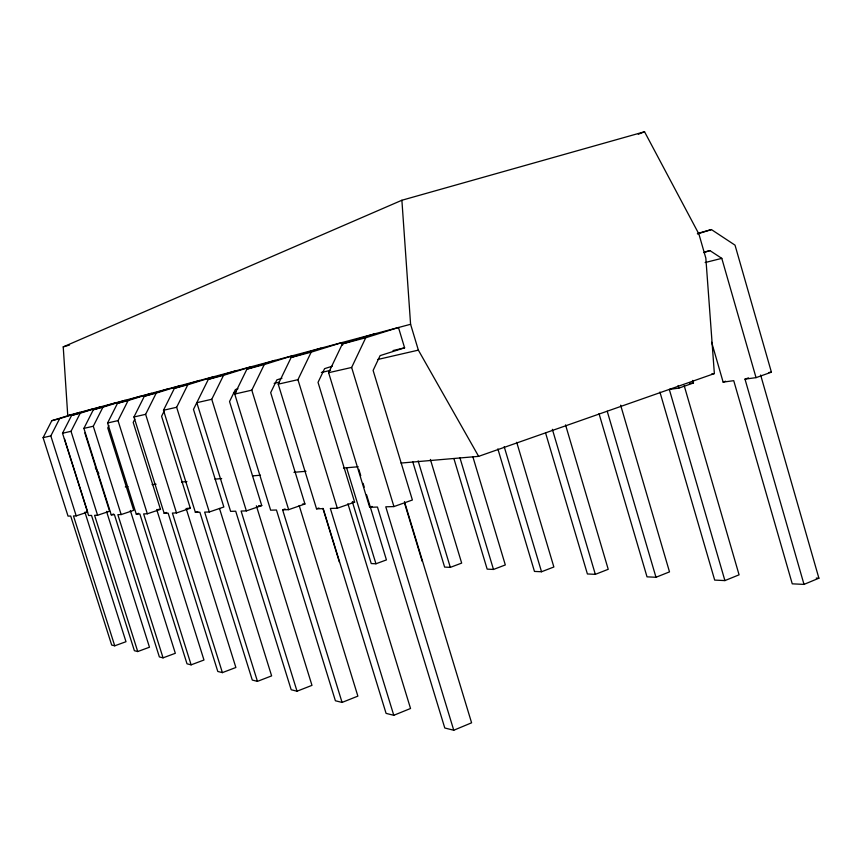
<?xml version="1.0" encoding="UTF-8"?>
<svg xmlns="http://www.w3.org/2000/svg" width="862" height="862" viewBox="0 0 862 862"><rect width="100%" height="100%" fill="white"/><g stroke="black" fill="none" stroke-linecap="round" stroke-linejoin="round"><path stroke-width="1.29" d="M393.934 506.576L351.642 367.46L365.747 337.753L398.481 327.506L404.601 347.817L380.11 355.618L373.117 370.434L412.392 500.003L393.934 506.576L385.777 506.813L453.757 730.243L471.589 722.809L404.461 501.598M453.757 730.243L444.781 728.002L377.47 507.061L369.669 507.287L328.627 372.696L342.365 343.938L374.216 333.971M332.247 366.221L324.597 368.645L318.035 382.372L354.627 502.147L337.322 508.235L297.94 379.679L311.182 352.17L341.858 342.591L342.613 345.091M347.903 503.699L410.538 708.489L393.783 715.298L386.079 713.38L323.228 508.645L316.537 508.839L278.232 384.161L291.14 357.471L321.041 348.129M281.949 378.246L276.874 379.862L270.679 392.641L304.943 503.99L288.651 509.657L251.801 390.174L264.278 364.561L293.134 355.575M299.168 505.498L357.87 696.13L342.074 702.422L335.393 700.763L276.454 510.013L270.646 510.185L234.744 394.063L246.92 369.151L275.086 360.37M237.944 388.794L235.391 389.592L229.54 401.552L261.746 505.595L246.37 510.897L211.75 399.289L223.538 375.336L250.767 366.856M234.97 371.059L208.356 379.345L193.476 409.375L223.851 506.996L209.294 511.985L204.65 512.114L257.458 681.357L271.627 675.883L219.498 508.451M209.294 511.985L176.645 407.273L187.808 384.775L213.593 376.759M257.458 681.357L252.286 680.064L199.887 512.254L195.394 512.384L163.489 410.269L174.426 388.309L199.65 380.465M163.931 411.573L161.593 416.281L190.33 508.246L176.516 512.944L172.389 513.062L222.396 672.619L235.876 667.49L186.117 508.397M134.871 419.094L133.201 422.434L160.483 509.356L147.327 513.795L143.642 513.903L191.127 664.839L203.971 660.012L156.701 509.496M176.516 512.944L145.624 414.331L156.237 393.115L180.708 385.519M147.327 513.795L118.019 420.613L128.126 400.539L151.41 393.32M222.396 672.619L217.795 671.476L168.155 513.181L164.157 513.299L133.944 416.992L144.342 396.261L168.305 388.816M191.127 664.839L187.011 663.815L139.859 514.011L136.271 514.118L107.578 422.994L117.491 403.351L140.312 396.272M108.957 425.569L107.761 427.951L133.718 510.347L121.165 514.56L117.846 514.657L163.058 657.846L175.331 653.288L130.324 510.476M163.058 657.846L159.362 656.93L114.452 514.754L111.23 514.851L83.894 428.382L93.365 409.73L115.152 402.974M121.165 514.56L93.29 426.237L102.934 407.198L125.141 400.313M84.832 432.918L109.593 511.241L97.589 515.25L71.018 431.312L80.241 413.189L101.457 406.616M85.834 512.125L87.698 512.05L76.212 515.875L50.815 435.903L59.65 418.63L79.972 412.338M106.522 511.36L149.471 647.222L137.737 651.543L134.386 650.702L91.523 515.422L88.603 515.508L62.517 433.241L71.578 415.484L92.417 409.03M84.907 512.157L125.992 641.705L114.732 645.81L111.683 645.056L70.695 516.036L68.033 516.112L43.1 437.659L51.785 420.71L71.751 414.536M401.886 200.253L410.592 324.284L67.753 415.592L63.228 346.89L401.886 200.253L644.539 131.757L698.899 234.011L705.838 258.137L714.361 373.58L478.636 456.354L401.013 463.056M711.635 342.257L723.132 382.114L733.734 380.67L792.253 583.833L804.009 584.393L818.9 578.197L760.629 375.013M659.915 392.027L714.684 580.094L724.91 580.589L739.079 574.825L684.18 385.605M599.025 413.641L647.017 576.84L655.982 577.271L669.505 571.883L620.64 405.183M638.3 134.235L644.539 131.757M211.75 399.289L196.827 402.683L230.617 511.36L235.703 511.209L291.184 689.751L297.034 691.205L311.979 685.355L256.359 505.8M545.56 432.886L587.399 573.963L595.33 574.351L608.227 569.297L565.537 424.88M497.859 448.897L534.462 571.42L541.53 571.754L553.867 566.991L516.715 442.292M453.94 458.713L487.159 569.135L493.484 569.448L505.315 564.944L472.807 456.58M412.726 461.687L444.62 567.088L450.32 567.368L461.666 563.101L430.386 459.446M352.396 501.932L371.231 563.554L375.94 563.78L386.435 559.912L366.576 494.82M804.009 584.393L744.994 379.14L748.518 377.89M744.994 379.14L756.039 377.642L771.404 372.179L735.027 245.153L711.419 229.572L697.433 233.494M369.669 507.287L372.061 506.436M723.132 382.114L725.642 381.219M724.91 580.589L669.311 389.408L678.879 388.115L693.468 382.976L692.725 380.411M316.537 508.839L318.94 507.998M342.074 702.422L282.617 509.841L285.106 508.968M195.394 512.384L197.775 511.575M164.157 513.299L166.625 512.47M136.271 514.118L138.62 513.332M111.23 514.851L113.687 514.021M703.78 252.577L709.943 250.605L721.796 258.363L756.039 377.642M697.455 233.947L711.419 229.572M63.228 346.89L69.52 345.037M51.785 420.71L59.65 418.63M71.578 415.484L80.241 413.189M93.365 409.73L102.934 407.198M117.491 403.351L128.126 400.539M144.342 396.261L156.237 393.115M174.426 388.309L187.808 384.775M208.356 379.345L223.538 375.336M246.92 369.151L264.278 364.561M291.14 357.471L311.182 352.17M342.365 343.938L365.747 337.753M704.868 251.93L709.943 250.605M705.138 262.544L721.796 258.363M393.029 350.565L404.601 347.817M233.516 392.706L236.134 392.102M274.159 383.342L279.396 382.135M321.354 372.47L330.534 370.358M377.728 359.486L418.361 350.134L478.636 456.354M43.1 437.659L50.815 435.903M62.517 433.241L71.018 431.312M83.894 428.382L93.29 426.237M107.578 422.994L118.019 420.613M133.944 416.992L145.624 414.331M163.489 410.269L176.645 407.273M234.744 394.063L251.801 390.174M278.232 384.161L297.94 379.679M328.627 372.696L351.642 367.46M711.7 373.957L714.361 373.58M689.848 383.482L693.468 382.976M768.926 372.513L771.404 372.179M125.313 486.901L127.985 486.664M152.078 484.584L156.097 484.239M181.526 482.041L186.882 481.578M214.983 479.143L221.674 478.561M252.458 475.899L260.486 475.21M293.942 472.322L305.988 471.277M343.464 468.034L358.183 466.762M157.961 509.442L160.483 509.356M187.173 508.364L190.33 508.246M258.514 505.714L261.746 505.595M302.476 504.087L304.943 503.99M352.256 502.234L354.627 502.147M76.212 515.875L73.486 515.95L114.732 645.81M97.589 515.25L94.594 515.336L137.737 651.543M246.37 510.897L241.101 511.047L297.034 691.205M282.617 509.841L288.651 509.657M337.322 508.235L330.34 508.44L393.783 715.298M816.26 578.09L818.9 578.197M95.326 467.732L98.828 473.475M64.445 438.693L87.299 510.789M322.884 508.321L339.369 562.024M358.797 469.294L360.747 475.673M363.074 483.334L364.249 487.159M346.632 467.829L375.94 563.78M418.124 460.879L450.32 567.368M404.655 503.505L422.24 561.431M459.952 457.862L493.484 569.448M410.592 324.284L418.361 350.134M504.195 446.688L541.53 571.754M552.359 429.308L595.33 574.351M607.214 411.217L655.982 577.271M678.125 385.529L678.879 388.115"/></g></svg>
